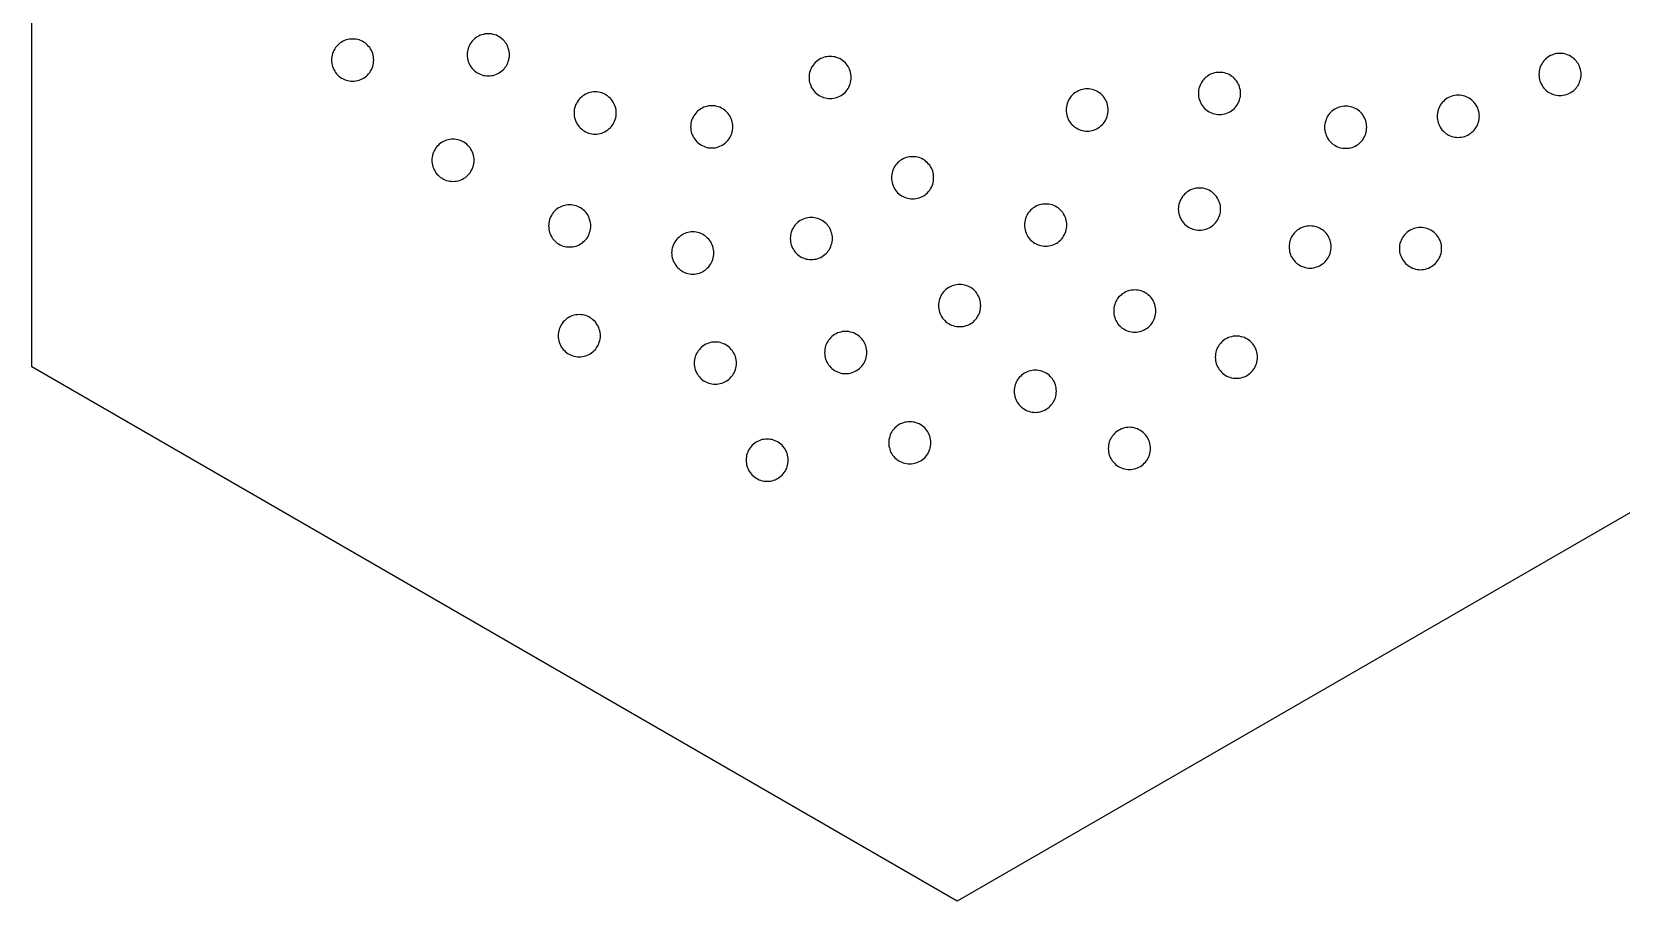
# Model space of a CAD drawing. Header units: millimetres. Extents: x 0 to 377, y 0 to 280.
# Drawn here: x 133.9 to 239.4, y 138.1 to 195.8 of the extents above; entities that cross this region are included whole.
import ezdxf

# ---------------------------------------------------------------- set-up
doc = ezdxf.new("R2010")
doc.units = ezdxf.units.MM
doc.layers.add('CUT', color=1, linetype='Continuous')

msp = doc.modelspace()

# ---------------------------------------------------------------- linework, layer by layer
at = {"layer": 'CUT'}
for points in [[(256.76, 173.6), (195.33, 138.13), (133.9, 173.6), (133.9, 244.53), (195.33, 280), (256.76, 244.53), (256.76, 173.6)], [(156.49, 193.43), (156.53, 193.53), (156.56, 193.64), (156.58, 193.74), (156.59, 193.85), (156.6, 193.96), (156.59, 194.07), (156.58, 194.18), (156.56, 194.29), (156.53, 194.4), (156.49, 194.5), (156.45, 194.6), (156.39, 194.7), (156.33, 194.79), (156.26, 194.87), (156.19, 194.95), (156.11, 195.03), (156.02, 195.1), (155.93, 195.16), (155.83, 195.21), (155.73, 195.26), (155.63, 195.3), (155.53, 195.33), (155.42, 195.35), (155.31, 195.36), (155.2, 195.36), (155.09, 195.36), (154.98, 195.35), (154.87, 195.33), (154.77, 195.3), (154.66, 195.26), (154.56, 195.21), (154.47, 195.16), (154.38, 195.1), (154.29, 195.03), (154.21, 194.95), (154.13, 194.87), (154.07, 194.79), (154.01, 194.7), (153.95, 194.6), (153.91, 194.5), (153.87, 194.4), (153.84, 194.29), (153.82, 194.18), (153.8, 194.07), (153.8, 193.96), (153.8, 193.85), (153.82, 193.74), (153.84, 193.64), (153.87, 193.53), (153.91, 193.43), (153.95, 193.33), (154.01, 193.23), (154.07, 193.14), (154.13, 193.05), (154.21, 192.97), (154.29, 192.9), (154.38, 192.83), (154.47, 192.77), (154.56, 192.72), (154.66, 192.67), (154.77, 192.63), (154.87, 192.6), (154.98, 192.58), (155.09, 192.57), (155.2, 192.56), (155.31, 192.57), (155.42, 192.58), (155.53, 192.6), (155.63, 192.63), (155.73, 192.67), (155.83, 192.72), (155.93, 192.77), (156.02, 192.83), (156.11, 192.9), (156.19, 192.97), (156.26, 193.05), (156.33, 193.14), (156.39, 193.23), (156.45, 193.33), (156.49, 193.43)], [(165.45, 193.68), (165.5, 193.78), (165.53, 193.88), (165.56, 193.99), (165.58, 194.09), (165.6, 194.2), (165.6, 194.31), (165.6, 194.42), (165.58, 194.53), (165.56, 194.64), (165.53, 194.75), (165.5, 194.85), (165.45, 194.95), (165.4, 195.04), (165.33, 195.14), (165.27, 195.22), (165.19, 195.3), (165.11, 195.38), (165.02, 195.45), (164.93, 195.51), (164.84, 195.56), (164.74, 195.61), (164.63, 195.64), (164.53, 195.67), (164.42, 195.7), (164.31, 195.71), (164.2, 195.71), (164.09, 195.71), (163.98, 195.7), (163.88, 195.67), (163.77, 195.64), (163.67, 195.61), (163.57, 195.56), (163.47, 195.51), (163.38, 195.45), (163.29, 195.38), (163.21, 195.3), (163.14, 195.22), (163.07, 195.14), (163.01, 195.04), (162.95, 194.95), (162.91, 194.85), (162.87, 194.75), (162.84, 194.64), (162.82, 194.53), (162.81, 194.42), (162.8, 194.31), (162.81, 194.2), (162.82, 194.09), (162.84, 193.99), (162.87, 193.88), (162.91, 193.78), (162.95, 193.68), (163.01, 193.58), (163.07, 193.49), (163.14, 193.4), (163.21, 193.32), (163.29, 193.25), (163.38, 193.18), (163.47, 193.12), (163.57, 193.07), (163.67, 193.02), (163.77, 192.98), (163.88, 192.95), (163.98, 192.93), (164.09, 192.92), (164.2, 192.91), (164.31, 192.92), (164.42, 192.93), (164.53, 192.95), (164.63, 192.98), (164.74, 193.02), (164.84, 193.07), (164.93, 193.12), (165.02, 193.18), (165.11, 193.25), (165.19, 193.32), (165.27, 193.4), (165.33, 193.49), (165.4, 193.58), (165.45, 193.68)], [(188.14, 192.17), (188.18, 192.27), (188.22, 192.38), (188.25, 192.48), (188.27, 192.59), (188.29, 192.7), (188.29, 192.81), (188.29, 192.92), (188.27, 193.03), (188.25, 193.14), (188.22, 193.24), (188.18, 193.35), (188.14, 193.45), (188.08, 193.54), (188.02, 193.63), (187.96, 193.72), (187.88, 193.8), (187.8, 193.87), (187.71, 193.94), (187.62, 194), (187.53, 194.06), (187.43, 194.1), (187.32, 194.14), (187.22, 194.17), (187.11, 194.19), (187, 194.21), (186.89, 194.21), (186.78, 194.21), (186.67, 194.19), (186.56, 194.17), (186.46, 194.14), (186.36, 194.1), (186.26, 194.06), (186.16, 194), (186.07, 193.94), (185.98, 193.87), (185.9, 193.8), (185.83, 193.72), (185.76, 193.63), (185.7, 193.54), (185.64, 193.45), (185.6, 193.35), (185.56, 193.24), (185.53, 193.14), (185.51, 193.03), (185.5, 192.92), (185.49, 192.81), (185.5, 192.7), (185.51, 192.59), (185.53, 192.48), (185.56, 192.38), (185.6, 192.27), (185.64, 192.17), (185.7, 192.08), (185.76, 191.99), (185.83, 191.9), (185.9, 191.82), (185.98, 191.75), (186.07, 191.68), (186.16, 191.62), (186.26, 191.56), (186.36, 191.52), (186.46, 191.48), (186.56, 191.45), (186.67, 191.43), (186.78, 191.41), (186.89, 191.41), (187, 191.41), (187.11, 191.43), (187.22, 191.45), (187.32, 191.48), (187.43, 191.52), (187.53, 191.56), (187.62, 191.62), (187.71, 191.68), (187.8, 191.75), (187.88, 191.82), (187.96, 191.9), (188.02, 191.99), (188.08, 192.08), (188.14, 192.17)], [(236.63, 192.48), (236.66, 192.58), (236.69, 192.68), (236.71, 192.79), (236.73, 192.9), (236.73, 193.01), (236.73, 193.12), (236.71, 193.23), (236.69, 193.34), (236.66, 193.44), (236.63, 193.55), (236.58, 193.65), (236.53, 193.74), (236.46, 193.83), (236.4, 193.92), (236.32, 194), (236.24, 194.08), (236.15, 194.14), (236.06, 194.2), (235.97, 194.26), (235.87, 194.3), (235.76, 194.34), (235.66, 194.37), (235.55, 194.39), (235.44, 194.41), (235.33, 194.41), (235.22, 194.41), (235.11, 194.39), (235, 194.37), (234.9, 194.34), (234.8, 194.3), (234.7, 194.26), (234.6, 194.2), (234.51, 194.14), (234.42, 194.08), (234.34, 194), (234.27, 193.92), (234.2, 193.83), (234.14, 193.74), (234.08, 193.65), (234.04, 193.55), (234, 193.44), (233.97, 193.34), (233.95, 193.23), (233.94, 193.12), (233.93, 193.01), (233.94, 192.9), (233.95, 192.79), (233.97, 192.68), (234, 192.58), (234.04, 192.48), (234.08, 192.38), (234.14, 192.28), (234.2, 192.19), (234.27, 192.1), (234.34, 192.02), (234.42, 191.95), (234.51, 191.88), (234.6, 191.82), (234.7, 191.76), (234.8, 191.72), (234.9, 191.68), (235, 191.65), (235.11, 191.63), (235.22, 191.62), (235.33, 191.61), (235.44, 191.62), (235.55, 191.63), (235.66, 191.65), (235.76, 191.68), (235.87, 191.72), (235.97, 191.76), (236.06, 191.82), (236.15, 191.88), (236.24, 191.95), (236.32, 192.02), (236.4, 192.1), (236.46, 192.19), (236.53, 192.28), (236.58, 192.38), (236.63, 192.48)], [(214.03, 191.22), (214.06, 191.32), (214.09, 191.43), (214.12, 191.53), (214.13, 191.64), (214.13, 191.75), (214.13, 191.86), (214.12, 191.97), (214.09, 192.08), (214.06, 192.18), (214.03, 192.29), (213.98, 192.39), (213.93, 192.48), (213.87, 192.58), (213.8, 192.66), (213.72, 192.74), (213.64, 192.82), (213.56, 192.88), (213.46, 192.95), (213.37, 193), (213.27, 193.05), (213.17, 193.08), (213.06, 193.11), (212.95, 193.13), (212.84, 193.15), (212.73, 193.15), (212.62, 193.15), (212.51, 193.13), (212.41, 193.11), (212.3, 193.08), (212.2, 193.05), (212.1, 193), (212, 192.95), (211.91, 192.88), (211.82, 192.82), (211.74, 192.74), (211.67, 192.66), (211.6, 192.58), (211.54, 192.48), (211.49, 192.39), (211.44, 192.29), (211.4, 192.18), (211.37, 192.08), (211.35, 191.97), (211.34, 191.86), (211.33, 191.75), (211.34, 191.64), (211.35, 191.53), (211.37, 191.43), (211.4, 191.32), (211.44, 191.22), (211.49, 191.12), (211.54, 191.02), (211.6, 190.93), (211.67, 190.84), (211.74, 190.76), (211.82, 190.69), (211.91, 190.62), (212, 190.56), (212.1, 190.5), (212.2, 190.46), (212.3, 190.42), (212.41, 190.39), (212.51, 190.37), (212.62, 190.36), (212.73, 190.35), (212.84, 190.36), (212.95, 190.37), (213.06, 190.39), (213.17, 190.42), (213.27, 190.46), (213.37, 190.5), (213.46, 190.56), (213.56, 190.62), (213.64, 190.69), (213.72, 190.76), (213.8, 190.84), (213.87, 190.93), (213.93, 191.02), (213.98, 191.12), (214.03, 191.22)], [(205.25, 190.11), (205.28, 190.22), (205.31, 190.32), (205.33, 190.43), (205.35, 190.54), (205.35, 190.65), (205.35, 190.76), (205.33, 190.87), (205.31, 190.98), (205.28, 191.08), (205.25, 191.19), (205.2, 191.29), (205.15, 191.38), (205.08, 191.47), (205.02, 191.56), (204.94, 191.64), (204.86, 191.72), (204.77, 191.78), (204.68, 191.84), (204.59, 191.9), (204.49, 191.94), (204.38, 191.98), (204.28, 192.01), (204.17, 192.03), (204.06, 192.05), (203.95, 192.05), (203.84, 192.05), (203.73, 192.03), (203.63, 192.01), (203.52, 191.98), (203.42, 191.94), (203.32, 191.9), (203.22, 191.84), (203.13, 191.78), (203.04, 191.72), (202.96, 191.64), (202.89, 191.56), (202.82, 191.47), (202.76, 191.38), (202.7, 191.29), (202.66, 191.19), (202.62, 191.08), (202.59, 190.98), (202.57, 190.87), (202.56, 190.76), (202.55, 190.65), (202.56, 190.54), (202.57, 190.43), (202.59, 190.32), (202.62, 190.22), (202.66, 190.11), (202.7, 190.01), (202.76, 189.92), (202.82, 189.83), (202.89, 189.74), (202.96, 189.66), (203.04, 189.59), (203.13, 189.52), (203.22, 189.46), (203.32, 189.4), (203.42, 189.36), (203.52, 189.32), (203.63, 189.29), (203.73, 189.27), (203.84, 189.25), (203.95, 189.25), (204.06, 189.25), (204.17, 189.27), (204.28, 189.29), (204.38, 189.32), (204.49, 189.36), (204.59, 189.4), (204.68, 189.46), (204.77, 189.52), (204.86, 189.59), (204.94, 189.66), (205.02, 189.74), (205.08, 189.83), (205.15, 189.92), (205.2, 190.01), (205.25, 190.11)], [(172.59, 189.91), (172.63, 190.02), (172.66, 190.12), (172.68, 190.23), (172.69, 190.34), (172.7, 190.45), (172.69, 190.56), (172.68, 190.67), (172.66, 190.78), (172.63, 190.88), (172.59, 190.99), (172.54, 191.09), (172.49, 191.18), (172.43, 191.27), (172.36, 191.36), (172.29, 191.44), (172.21, 191.51), (172.12, 191.58), (172.03, 191.64), (171.93, 191.7), (171.83, 191.74), (171.73, 191.78), (171.62, 191.81), (171.51, 191.83), (171.41, 191.85), (171.3, 191.85), (171.19, 191.85), (171.08, 191.83), (170.97, 191.81), (170.86, 191.78), (170.76, 191.74), (170.66, 191.7), (170.56, 191.64), (170.47, 191.58), (170.39, 191.51), (170.31, 191.44), (170.23, 191.36), (170.16, 191.27), (170.1, 191.18), (170.05, 191.09), (170, 190.99), (169.96, 190.88), (169.93, 190.78), (169.91, 190.67), (169.9, 190.56), (169.9, 190.45), (169.9, 190.34), (169.91, 190.23), (169.93, 190.12), (169.96, 190.02), (170, 189.91), (170.05, 189.81), (170.1, 189.72), (170.16, 189.63), (170.23, 189.54), (170.31, 189.46), (170.39, 189.39), (170.47, 189.32), (170.56, 189.26), (170.66, 189.2), (170.76, 189.16), (170.86, 189.12), (170.97, 189.09), (171.08, 189.07), (171.19, 189.05), (171.3, 189.05), (171.41, 189.05), (171.51, 189.07), (171.62, 189.09), (171.73, 189.12), (171.83, 189.16), (171.93, 189.2), (172.03, 189.26), (172.12, 189.32), (172.21, 189.39), (172.29, 189.46), (172.36, 189.54), (172.43, 189.63), (172.49, 189.72), (172.54, 189.81), (172.59, 189.91)], [(229.83, 189.6), (229.87, 189.7), (229.91, 189.8), (229.94, 189.9), (229.96, 190.01), (229.97, 190.12), (229.98, 190.23), (229.97, 190.34), (229.96, 190.45), (229.94, 190.56), (229.91, 190.66), (229.87, 190.77), (229.83, 190.87), (229.77, 190.96), (229.71, 191.05), (229.64, 191.14), (229.57, 191.22), (229.49, 191.3), (229.4, 191.36), (229.31, 191.43), (229.21, 191.48), (229.11, 191.53), (229.01, 191.56), (228.91, 191.59), (228.8, 191.61), (228.69, 191.63), (228.58, 191.63), (228.47, 191.63), (228.36, 191.61), (228.25, 191.59), (228.15, 191.56), (228.04, 191.53), (227.94, 191.48), (227.85, 191.43), (227.76, 191.36), (227.67, 191.3), (227.59, 191.22), (227.51, 191.14), (227.45, 191.05), (227.38, 190.96), (227.33, 190.87), (227.28, 190.77), (227.25, 190.66), (227.22, 190.56), (227.2, 190.45), (227.18, 190.34), (227.18, 190.23), (227.18, 190.12), (227.2, 190.01), (227.22, 189.9), (227.25, 189.8), (227.28, 189.7), (227.33, 189.6), (227.38, 189.5), (227.45, 189.41), (227.51, 189.32), (227.59, 189.24), (227.67, 189.17), (227.76, 189.1), (227.85, 189.04), (227.94, 188.98), (228.04, 188.94), (228.15, 188.9), (228.25, 188.87), (228.36, 188.85), (228.47, 188.84), (228.58, 188.83), (228.69, 188.84), (228.8, 188.85), (228.91, 188.87), (229.01, 188.9), (229.11, 188.94), (229.21, 188.98), (229.31, 189.04), (229.4, 189.1), (229.49, 189.17), (229.57, 189.24), (229.64, 189.32), (229.71, 189.41), (229.77, 189.5), (229.83, 189.6)], [(180.33, 189), (180.36, 189.1), (180.39, 189.21), (180.42, 189.31), (180.43, 189.42), (180.43, 189.53), (180.43, 189.64), (180.42, 189.75), (180.39, 189.86), (180.36, 189.97), (180.33, 190.07), (180.28, 190.17), (180.23, 190.26), (180.17, 190.36), (180.1, 190.44), (180.02, 190.52), (179.94, 190.6), (179.86, 190.67), (179.76, 190.73), (179.67, 190.78), (179.57, 190.83), (179.47, 190.86), (179.36, 190.89), (179.25, 190.92), (179.14, 190.93), (179.03, 190.93), (178.92, 190.93), (178.81, 190.92), (178.71, 190.89), (178.6, 190.86), (178.5, 190.83), (178.4, 190.78), (178.3, 190.73), (178.21, 190.67), (178.12, 190.6), (178.04, 190.52), (177.97, 190.44), (177.9, 190.36), (177.84, 190.26), (177.79, 190.17), (177.74, 190.07), (177.7, 189.97), (177.67, 189.86), (177.65, 189.75), (177.64, 189.64), (177.63, 189.53), (177.64, 189.42), (177.65, 189.31), (177.67, 189.21), (177.7, 189.1), (177.74, 189), (177.79, 188.9), (177.84, 188.8), (177.9, 188.71), (177.97, 188.62), (178.04, 188.54), (178.12, 188.47), (178.21, 188.4), (178.3, 188.34), (178.4, 188.29), (178.5, 188.24), (178.6, 188.2), (178.71, 188.17), (178.81, 188.15), (178.92, 188.14), (179.03, 188.13), (179.14, 188.14), (179.25, 188.15), (179.36, 188.17), (179.47, 188.2), (179.57, 188.24), (179.67, 188.29), (179.76, 188.34), (179.86, 188.4), (179.94, 188.47), (180.02, 188.54), (180.1, 188.62), (180.17, 188.71), (180.23, 188.8), (180.28, 188.9), (180.33, 189)], [(222.35, 188.87), (222.4, 188.97), (222.44, 189.07), (222.47, 189.18), (222.49, 189.29), (222.5, 189.4), (222.51, 189.51), (222.5, 189.62), (222.49, 189.72), (222.47, 189.83), (222.44, 189.94), (222.4, 190.04), (222.35, 190.14), (222.3, 190.24), (222.24, 190.33), (222.17, 190.42), (222.1, 190.5), (222.02, 190.57), (221.93, 190.64), (221.84, 190.7), (221.74, 190.75), (221.64, 190.8), (221.54, 190.84), (221.43, 190.87), (221.33, 190.89), (221.22, 190.9), (221.11, 190.91), (221, 190.9), (220.89, 190.89), (220.78, 190.87), (220.67, 190.84), (220.57, 190.8), (220.47, 190.75), (220.38, 190.7), (220.28, 190.64), (220.2, 190.57), (220.12, 190.5), (220.04, 190.42), (219.97, 190.33), (219.91, 190.24), (219.86, 190.14), (219.81, 190.04), (219.78, 189.94), (219.75, 189.83), (219.72, 189.72), (219.71, 189.62), (219.71, 189.51), (219.71, 189.4), (219.72, 189.29), (219.75, 189.18), (219.78, 189.07), (219.81, 188.97), (219.86, 188.87), (219.91, 188.77), (219.97, 188.68), (220.04, 188.6), (220.12, 188.52), (220.2, 188.44), (220.28, 188.37), (220.38, 188.31), (220.47, 188.26), (220.57, 188.21), (220.67, 188.17), (220.78, 188.14), (220.89, 188.12), (221, 188.11), (221.11, 188.11), (221.22, 188.11), (221.33, 188.12), (221.43, 188.14), (221.54, 188.17), (221.64, 188.21), (221.74, 188.26), (221.84, 188.31), (221.93, 188.37), (222.02, 188.44), (222.1, 188.52), (222.17, 188.6), (222.24, 188.68), (222.3, 188.77), (222.35, 188.87)], [(163.11, 186.68), (163.15, 186.78), (163.19, 186.88), (163.22, 186.98), (163.24, 187.09), (163.26, 187.2), (163.26, 187.31), (163.26, 187.42), (163.24, 187.53), (163.22, 187.64), (163.19, 187.74), (163.15, 187.85), (163.11, 187.95), (163.05, 188.04), (162.99, 188.13), (162.92, 188.22), (162.85, 188.3), (162.77, 188.38), (162.68, 188.44), (162.59, 188.51), (162.49, 188.56), (162.4, 188.6), (162.29, 188.64), (162.19, 188.67), (162.08, 188.69), (161.97, 188.71), (161.86, 188.71), (161.75, 188.71), (161.64, 188.69), (161.53, 188.67), (161.43, 188.64), (161.32, 188.6), (161.22, 188.56), (161.13, 188.51), (161.04, 188.44), (160.95, 188.38), (160.87, 188.3), (160.79, 188.22), (160.73, 188.13), (160.67, 188.04), (160.61, 187.95), (160.57, 187.85), (160.53, 187.74), (160.5, 187.64), (160.48, 187.53), (160.46, 187.42), (160.46, 187.31), (160.46, 187.2), (160.48, 187.09), (160.5, 186.98), (160.53, 186.88), (160.57, 186.78), (160.61, 186.68), (160.67, 186.58), (160.73, 186.49), (160.79, 186.4), (160.87, 186.32), (160.95, 186.25), (161.04, 186.18), (161.13, 186.12), (161.22, 186.06), (161.32, 186.02), (161.43, 185.98), (161.53, 185.95), (161.64, 185.93), (161.75, 185.92), (161.86, 185.91), (161.97, 185.92), (162.08, 185.93), (162.19, 185.95), (162.29, 185.98), (162.4, 186.02), (162.49, 186.06), (162.59, 186.12), (162.68, 186.18), (162.77, 186.25), (162.85, 186.32), (162.92, 186.4), (162.99, 186.49), (163.05, 186.58), (163.11, 186.68)], [(193.61, 185.52), (193.66, 185.62), (193.7, 185.72), (193.73, 185.83), (193.75, 185.93), (193.76, 186.04), (193.76, 186.15), (193.76, 186.26), (193.75, 186.37), (193.73, 186.48), (193.7, 186.59), (193.66, 186.69), (193.61, 186.79), (193.56, 186.89), (193.5, 186.98), (193.43, 187.06), (193.35, 187.14), (193.27, 187.22), (193.19, 187.29), (193.1, 187.35), (193, 187.4), (192.9, 187.45), (192.8, 187.49), (192.69, 187.51), (192.58, 187.54), (192.47, 187.55), (192.36, 187.55), (192.25, 187.55), (192.15, 187.54), (192.04, 187.51), (191.93, 187.49), (191.83, 187.45), (191.73, 187.4), (191.63, 187.35), (191.54, 187.29), (191.46, 187.22), (191.37, 187.14), (191.3, 187.06), (191.23, 186.98), (191.17, 186.89), (191.12, 186.79), (191.07, 186.69), (191.03, 186.59), (191, 186.48), (190.98, 186.37), (190.97, 186.26), (190.96, 186.15), (190.97, 186.04), (190.98, 185.93), (191, 185.83), (191.03, 185.72), (191.07, 185.62), (191.12, 185.52), (191.17, 185.42), (191.23, 185.33), (191.3, 185.24), (191.37, 185.16), (191.46, 185.09), (191.54, 185.02), (191.63, 184.96), (191.73, 184.91), (191.83, 184.86), (191.93, 184.82), (192.04, 184.79), (192.15, 184.77), (192.25, 184.76), (192.36, 184.75), (192.47, 184.76), (192.58, 184.77), (192.69, 184.79), (192.8, 184.82), (192.9, 184.86), (193, 184.91), (193.1, 184.96), (193.19, 185.02), (193.27, 185.09), (193.35, 185.16), (193.43, 185.24), (193.5, 185.33), (193.56, 185.42), (193.61, 185.52)], [(212.7, 183.54), (212.74, 183.64), (212.77, 183.75), (212.79, 183.85), (212.8, 183.96), (212.8, 184.07), (212.8, 184.18), (212.79, 184.29), (212.77, 184.4), (212.74, 184.51), (212.7, 184.61), (212.65, 184.71), (212.6, 184.8), (212.54, 184.9), (212.47, 184.98), (212.39, 185.06), (212.31, 185.14), (212.23, 185.21), (212.14, 185.27), (212.04, 185.32), (211.94, 185.37), (211.84, 185.4), (211.73, 185.43), (211.62, 185.46), (211.51, 185.47), (211.4, 185.47), (211.29, 185.47), (211.19, 185.46), (211.08, 185.43), (210.97, 185.4), (210.87, 185.37), (210.77, 185.32), (210.67, 185.27), (210.58, 185.21), (210.5, 185.14), (210.41, 185.06), (210.34, 184.98), (210.27, 184.9), (210.21, 184.8), (210.16, 184.71), (210.11, 184.61), (210.07, 184.51), (210.04, 184.4), (210.02, 184.29), (210.01, 184.18), (210, 184.07), (210.01, 183.96), (210.02, 183.85), (210.04, 183.75), (210.07, 183.64), (210.11, 183.54), (210.16, 183.44), (210.21, 183.34), (210.27, 183.25), (210.34, 183.16), (210.41, 183.08), (210.5, 183.01), (210.58, 182.94), (210.67, 182.88), (210.77, 182.83), (210.87, 182.78), (210.97, 182.74), (211.08, 182.71), (211.19, 182.69), (211.29, 182.68), (211.4, 182.67), (211.51, 182.68), (211.62, 182.69), (211.73, 182.71), (211.84, 182.74), (211.94, 182.78), (212.04, 182.83), (212.14, 182.88), (212.23, 182.94), (212.31, 183.01), (212.39, 183.08), (212.47, 183.16), (212.54, 183.25), (212.6, 183.34), (212.65, 183.44), (212.7, 183.54)], [(170.85, 182.32), (170.9, 182.42), (170.93, 182.52), (170.96, 182.63), (170.99, 182.74), (171, 182.85), (171, 182.96), (171, 183.07), (170.99, 183.17), (170.96, 183.28), (170.93, 183.39), (170.9, 183.49), (170.85, 183.59), (170.8, 183.69), (170.74, 183.78), (170.67, 183.87), (170.59, 183.95), (170.51, 184.02), (170.43, 184.09), (170.33, 184.15), (170.24, 184.2), (170.14, 184.25), (170.04, 184.29), (169.93, 184.32), (169.82, 184.34), (169.71, 184.35), (169.6, 184.36), (169.49, 184.35), (169.38, 184.34), (169.28, 184.32), (169.17, 184.29), (169.07, 184.25), (168.97, 184.2), (168.87, 184.15), (168.78, 184.09), (168.69, 184.02), (168.61, 183.95), (168.54, 183.87), (168.47, 183.78), (168.41, 183.69), (168.35, 183.59), (168.31, 183.49), (168.27, 183.39), (168.24, 183.28), (168.22, 183.17), (168.21, 183.07), (168.2, 182.96), (168.21, 182.85), (168.22, 182.74), (168.24, 182.63), (168.27, 182.52), (168.31, 182.42), (168.35, 182.32), (168.41, 182.22), (168.47, 182.13), (168.54, 182.05), (168.61, 181.97), (168.69, 181.89), (168.78, 181.82), (168.87, 181.76), (168.97, 181.71), (169.07, 181.66), (169.17, 181.62), (169.28, 181.59), (169.38, 181.57), (169.49, 181.56), (169.6, 181.56), (169.71, 181.56), (169.82, 181.57), (169.93, 181.59), (170.04, 181.62), (170.14, 181.66), (170.24, 181.71), (170.33, 181.76), (170.43, 181.82), (170.51, 181.89), (170.59, 181.97), (170.67, 182.05), (170.74, 182.13), (170.8, 182.22), (170.85, 182.32)], [(202.44, 182.38), (202.49, 182.48), (202.53, 182.58), (202.56, 182.69), (202.58, 182.8), (202.59, 182.9), (202.59, 183.01), (202.59, 183.12), (202.58, 183.23), (202.56, 183.34), (202.53, 183.45), (202.49, 183.55), (202.44, 183.65), (202.39, 183.75), (202.33, 183.84), (202.26, 183.92), (202.18, 184), (202.1, 184.08), (202.02, 184.15), (201.93, 184.21), (201.83, 184.26), (201.73, 184.31), (201.63, 184.35), (201.52, 184.38), (201.41, 184.4), (201.3, 184.41), (201.19, 184.41), (201.09, 184.41), (200.98, 184.4), (200.87, 184.38), (200.76, 184.35), (200.66, 184.31), (200.56, 184.26), (200.46, 184.21), (200.37, 184.15), (200.29, 184.08), (200.2, 184), (200.13, 183.92), (200.06, 183.84), (200, 183.75), (199.95, 183.65), (199.9, 183.55), (199.86, 183.45), (199.83, 183.34), (199.81, 183.23), (199.8, 183.12), (199.79, 183.01), (199.8, 182.9), (199.81, 182.8), (199.83, 182.69), (199.86, 182.58), (199.9, 182.48), (199.95, 182.38), (200, 182.28), (200.06, 182.19), (200.13, 182.1), (200.2, 182.02), (200.29, 181.95), (200.37, 181.88), (200.46, 181.82), (200.56, 181.77), (200.66, 181.72), (200.76, 181.68), (200.87, 181.65), (200.98, 181.63), (201.09, 181.62), (201.19, 181.61), (201.3, 181.62), (201.41, 181.63), (201.52, 181.65), (201.63, 181.68), (201.73, 181.72), (201.83, 181.77), (201.93, 181.82), (202.02, 181.88), (202.1, 181.95), (202.18, 182.02), (202.26, 182.1), (202.33, 182.19), (202.39, 182.28), (202.44, 182.38)], [(179.07, 180.62), (179.1, 180.73), (179.13, 180.83), (179.16, 180.94), (179.17, 181.05), (179.17, 181.16), (179.17, 181.27), (179.16, 181.38), (179.13, 181.49), (179.1, 181.59), (179.07, 181.7), (179.02, 181.8), (178.97, 181.89), (178.91, 181.98), (178.84, 182.07), (178.76, 182.15), (178.68, 182.22), (178.6, 182.29), (178.5, 182.35), (178.41, 182.41), (178.31, 182.45), (178.21, 182.49), (178.1, 182.52), (177.99, 182.54), (177.88, 182.56), (177.77, 182.56), (177.66, 182.56), (177.55, 182.54), (177.45, 182.52), (177.34, 182.49), (177.24, 182.45), (177.14, 182.41), (177.04, 182.35), (176.95, 182.29), (176.86, 182.22), (176.78, 182.15), (176.71, 182.07), (176.64, 181.98), (176.58, 181.89), (176.53, 181.8), (176.48, 181.7), (176.44, 181.59), (176.41, 181.49), (176.39, 181.38), (176.38, 181.27), (176.37, 181.16), (176.38, 181.05), (176.39, 180.94), (176.41, 180.83), (176.44, 180.73), (176.48, 180.62), (176.53, 180.52), (176.58, 180.43), (176.64, 180.34), (176.71, 180.25), (176.78, 180.17), (176.86, 180.1), (176.95, 180.03), (177.04, 179.97), (177.14, 179.91), (177.24, 179.87), (177.34, 179.83), (177.45, 179.8), (177.55, 179.78), (177.66, 179.76), (177.77, 179.76), (177.88, 179.76), (177.99, 179.78), (178.1, 179.8), (178.21, 179.83), (178.31, 179.87), (178.41, 179.91), (178.5, 179.97), (178.6, 180.03), (178.68, 180.1), (178.76, 180.17), (178.84, 180.25), (178.91, 180.34), (178.97, 180.43), (179.02, 180.52), (179.07, 180.62)], [(186.94, 181.58), (186.97, 181.69), (187, 181.79), (187.02, 181.9), (187.04, 182.01), (187.04, 182.12), (187.04, 182.23), (187.02, 182.34), (187, 182.45), (186.97, 182.55), (186.94, 182.66), (186.89, 182.76), (186.84, 182.85), (186.77, 182.94), (186.71, 183.03), (186.63, 183.11), (186.55, 183.18), (186.46, 183.25), (186.37, 183.31), (186.28, 183.37), (186.18, 183.41), (186.07, 183.45), (185.97, 183.48), (185.86, 183.5), (185.75, 183.52), (185.64, 183.52), (185.53, 183.52), (185.42, 183.5), (185.31, 183.48), (185.21, 183.45), (185.11, 183.41), (185.01, 183.37), (184.91, 183.31), (184.82, 183.25), (184.73, 183.18), (184.65, 183.11), (184.58, 183.03), (184.51, 182.94), (184.45, 182.85), (184.39, 182.76), (184.35, 182.66), (184.31, 182.55), (184.28, 182.45), (184.26, 182.34), (184.25, 182.23), (184.24, 182.12), (184.25, 182.01), (184.26, 181.9), (184.28, 181.79), (184.31, 181.69), (184.35, 181.58), (184.39, 181.48), (184.45, 181.39), (184.51, 181.3), (184.58, 181.21), (184.65, 181.13), (184.73, 181.06), (184.82, 180.99), (184.91, 180.93), (185.01, 180.87), (185.11, 180.83), (185.21, 180.79), (185.31, 180.76), (185.42, 180.74), (185.53, 180.72), (185.64, 180.72), (185.75, 180.72), (185.86, 180.74), (185.97, 180.76), (186.07, 180.79), (186.18, 180.83), (186.28, 180.87), (186.37, 180.93), (186.46, 180.99), (186.55, 181.06), (186.63, 181.13), (186.71, 181.21), (186.77, 181.3), (186.84, 181.39), (186.89, 181.48), (186.94, 181.58)], [(220, 180.92), (220.04, 181.02), (220.08, 181.13), (220.11, 181.23), (220.13, 181.34), (220.14, 181.45), (220.15, 181.56), (220.14, 181.67), (220.13, 181.78), (220.11, 181.89), (220.08, 181.99), (220.04, 182.09), (220, 182.19), (219.94, 182.29), (219.88, 182.38), (219.81, 182.47), (219.74, 182.55), (219.66, 182.62), (219.57, 182.69), (219.48, 182.75), (219.38, 182.81), (219.28, 182.85), (219.18, 182.89), (219.07, 182.92), (218.97, 182.94), (218.86, 182.95), (218.75, 182.96), (218.64, 182.95), (218.53, 182.94), (218.42, 182.92), (218.32, 182.89), (218.21, 182.85), (218.11, 182.81), (218.02, 182.75), (217.92, 182.69), (217.84, 182.62), (217.76, 182.55), (217.68, 182.47), (217.62, 182.38), (217.55, 182.29), (217.5, 182.19), (217.45, 182.09), (217.42, 181.99), (217.39, 181.89), (217.37, 181.78), (217.35, 181.67), (217.35, 181.56), (217.35, 181.45), (217.37, 181.34), (217.39, 181.23), (217.42, 181.13), (217.45, 181.02), (217.5, 180.92), (217.55, 180.83), (217.62, 180.74), (217.68, 180.65), (217.76, 180.57), (217.84, 180.49), (217.92, 180.43), (218.02, 180.37), (218.11, 180.31), (218.21, 180.27), (218.32, 180.23), (218.42, 180.2), (218.53, 180.18), (218.64, 180.16), (218.75, 180.16), (218.86, 180.16), (218.97, 180.18), (219.07, 180.2), (219.18, 180.23), (219.28, 180.27), (219.38, 180.31), (219.48, 180.37), (219.57, 180.43), (219.66, 180.49), (219.74, 180.57), (219.81, 180.65), (219.88, 180.74), (219.94, 180.83), (220, 180.92)], [(227.32, 180.82), (227.37, 180.92), (227.41, 181.02), (227.44, 181.13), (227.46, 181.23), (227.47, 181.34), (227.47, 181.45), (227.47, 181.56), (227.46, 181.67), (227.44, 181.78), (227.41, 181.89), (227.37, 181.99), (227.32, 182.09), (227.27, 182.18), (227.21, 182.28), (227.14, 182.36), (227.06, 182.44), (226.98, 182.52), (226.9, 182.59), (226.81, 182.65), (226.71, 182.7), (226.61, 182.75), (226.51, 182.78), (226.4, 182.81), (226.29, 182.84), (226.18, 182.85), (226.07, 182.85), (225.96, 182.85), (225.86, 182.84), (225.75, 182.81), (225.64, 182.78), (225.54, 182.75), (225.44, 182.7), (225.34, 182.65), (225.25, 182.59), (225.16, 182.52), (225.08, 182.44), (225.01, 182.36), (224.94, 182.28), (224.88, 182.18), (224.83, 182.09), (224.78, 181.99), (224.74, 181.89), (224.71, 181.78), (224.69, 181.67), (224.68, 181.56), (224.67, 181.45), (224.68, 181.34), (224.69, 181.23), (224.71, 181.13), (224.74, 181.02), (224.78, 180.92), (224.83, 180.82), (224.88, 180.72), (224.94, 180.63), (225.01, 180.54), (225.08, 180.46), (225.16, 180.39), (225.25, 180.32), (225.34, 180.26), (225.44, 180.21), (225.54, 180.16), (225.64, 180.12), (225.75, 180.09), (225.86, 180.07), (225.96, 180.06), (226.07, 180.05), (226.18, 180.06), (226.29, 180.07), (226.4, 180.09), (226.51, 180.12), (226.61, 180.16), (226.71, 180.21), (226.81, 180.26), (226.9, 180.32), (226.98, 180.39), (227.06, 180.46), (227.14, 180.54), (227.21, 180.63), (227.27, 180.72), (227.32, 180.82)], [(196.73, 177.03), (196.78, 177.13), (196.82, 177.23), (196.85, 177.34), (196.87, 177.45), (196.88, 177.56), (196.89, 177.67), (196.88, 177.78), (196.87, 177.89), (196.85, 177.99), (196.82, 178.1), (196.78, 178.2), (196.73, 178.3), (196.68, 178.4), (196.62, 178.49), (196.55, 178.58), (196.48, 178.66), (196.4, 178.73), (196.31, 178.8), (196.22, 178.86), (196.12, 178.91), (196.02, 178.96), (195.92, 179), (195.81, 179.03), (195.71, 179.05), (195.6, 179.06), (195.49, 179.07), (195.38, 179.06), (195.27, 179.05), (195.16, 179.03), (195.05, 179), (194.95, 178.96), (194.85, 178.91), (194.76, 178.86), (194.66, 178.8), (194.58, 178.73), (194.5, 178.66), (194.42, 178.58), (194.35, 178.49), (194.29, 178.4), (194.24, 178.3), (194.19, 178.2), (194.16, 178.1), (194.13, 177.99), (194.1, 177.89), (194.09, 177.78), (194.09, 177.67), (194.09, 177.56), (194.1, 177.45), (194.13, 177.34), (194.16, 177.23), (194.19, 177.13), (194.24, 177.03), (194.29, 176.94), (194.35, 176.84), (194.42, 176.76), (194.5, 176.68), (194.58, 176.6), (194.66, 176.53), (194.76, 176.47), (194.85, 176.42), (194.95, 176.37), (195.05, 176.34), (195.16, 176.31), (195.27, 176.28), (195.38, 176.27), (195.49, 176.27), (195.6, 176.27), (195.71, 176.28), (195.81, 176.31), (195.92, 176.34), (196.02, 176.37), (196.12, 176.42), (196.22, 176.47), (196.31, 176.53), (196.4, 176.6), (196.48, 176.68), (196.55, 176.76), (196.62, 176.84), (196.68, 176.94), (196.73, 177.03)], [(208.35, 176.67), (208.4, 176.77), (208.44, 176.88), (208.47, 176.98), (208.49, 177.09), (208.5, 177.2), (208.51, 177.31), (208.5, 177.42), (208.49, 177.53), (208.47, 177.64), (208.44, 177.74), (208.4, 177.84), (208.35, 177.94), (208.3, 178.04), (208.24, 178.13), (208.17, 178.22), (208.1, 178.3), (208.02, 178.37), (207.93, 178.44), (207.84, 178.5), (207.74, 178.56), (207.64, 178.6), (207.54, 178.64), (207.43, 178.67), (207.33, 178.69), (207.22, 178.7), (207.11, 178.71), (207, 178.7), (206.89, 178.69), (206.78, 178.67), (206.67, 178.64), (206.57, 178.6), (206.47, 178.56), (206.38, 178.5), (206.28, 178.44), (206.2, 178.37), (206.12, 178.3), (206.04, 178.22), (205.97, 178.13), (205.91, 178.04), (205.86, 177.94), (205.81, 177.84), (205.78, 177.74), (205.75, 177.64), (205.72, 177.53), (205.71, 177.42), (205.71, 177.31), (205.71, 177.2), (205.72, 177.09), (205.75, 176.98), (205.78, 176.88), (205.81, 176.77), (205.86, 176.67), (205.91, 176.58), (205.97, 176.49), (206.04, 176.4), (206.12, 176.32), (206.2, 176.24), (206.28, 176.18), (206.38, 176.12), (206.47, 176.06), (206.57, 176.02), (206.67, 175.98), (206.78, 175.95), (206.89, 175.93), (207, 175.91), (207.11, 175.91), (207.22, 175.91), (207.33, 175.93), (207.43, 175.95), (207.54, 175.98), (207.64, 176.02), (207.74, 176.06), (207.84, 176.12), (207.93, 176.18), (208.02, 176.24), (208.1, 176.32), (208.17, 176.4), (208.24, 176.49), (208.3, 176.58), (208.35, 176.67)], [(171.53, 175.13), (171.57, 175.23), (171.6, 175.34), (171.62, 175.45), (171.64, 175.56), (171.64, 175.67), (171.64, 175.78), (171.62, 175.89), (171.6, 175.99), (171.57, 176.1), (171.53, 176.2), (171.49, 176.3), (171.43, 176.4), (171.37, 176.49), (171.31, 176.58), (171.23, 176.66), (171.15, 176.73), (171.06, 176.8), (170.97, 176.86), (170.88, 176.92), (170.78, 176.96), (170.67, 177), (170.57, 177.03), (170.46, 177.05), (170.35, 177.06), (170.24, 177.07), (170.13, 177.06), (170.02, 177.05), (169.91, 177.03), (169.81, 177), (169.71, 176.96), (169.61, 176.92), (169.51, 176.86), (169.42, 176.8), (169.33, 176.73), (169.25, 176.66), (169.18, 176.58), (169.11, 176.49), (169.05, 176.4), (168.99, 176.3), (168.95, 176.2), (168.91, 176.1), (168.88, 175.99), (168.86, 175.89), (168.85, 175.78), (168.84, 175.67), (168.85, 175.56), (168.86, 175.45), (168.88, 175.34), (168.91, 175.23), (168.95, 175.13), (168.99, 175.03), (169.05, 174.94), (169.11, 174.84), (169.18, 174.76), (169.25, 174.68), (169.33, 174.6), (169.42, 174.53), (169.51, 174.47), (169.61, 174.42), (169.71, 174.37), (169.81, 174.34), (169.91, 174.31), (170.02, 174.28), (170.13, 174.27), (170.24, 174.27), (170.35, 174.27), (170.46, 174.28), (170.57, 174.31), (170.67, 174.34), (170.78, 174.37), (170.88, 174.42), (170.97, 174.47), (171.06, 174.53), (171.15, 174.6), (171.23, 174.68), (171.31, 174.76), (171.37, 174.84), (171.43, 174.94), (171.49, 175.03), (171.53, 175.13)], [(180.56, 173.31), (180.6, 173.42), (180.63, 173.52), (180.65, 173.63), (180.67, 173.74), (180.67, 173.85), (180.67, 173.96), (180.65, 174.07), (180.63, 174.18), (180.6, 174.28), (180.56, 174.38), (180.52, 174.48), (180.46, 174.58), (180.4, 174.67), (180.33, 174.76), (180.26, 174.84), (180.18, 174.91), (180.09, 174.98), (180, 175.04), (179.91, 175.1), (179.81, 175.14), (179.7, 175.18), (179.6, 175.21), (179.49, 175.23), (179.38, 175.24), (179.27, 175.25), (179.16, 175.24), (179.05, 175.23), (178.94, 175.21), (178.84, 175.18), (178.73, 175.14), (178.63, 175.1), (178.54, 175.04), (178.45, 174.98), (178.36, 174.91), (178.28, 174.84), (178.21, 174.76), (178.14, 174.67), (178.08, 174.58), (178.02, 174.48), (177.98, 174.38), (177.94, 174.28), (177.91, 174.18), (177.89, 174.07), (177.87, 173.96), (177.87, 173.85), (177.87, 173.74), (177.89, 173.63), (177.91, 173.52), (177.94, 173.42), (177.98, 173.31), (178.02, 173.21), (178.08, 173.12), (178.14, 173.03), (178.21, 172.94), (178.28, 172.86), (178.36, 172.78), (178.45, 172.72), (178.54, 172.65), (178.63, 172.6), (178.73, 172.56), (178.84, 172.52), (178.94, 172.49), (179.05, 172.47), (179.16, 172.45), (179.27, 172.45), (179.38, 172.45), (179.49, 172.47), (179.6, 172.49), (179.7, 172.52), (179.81, 172.56), (179.91, 172.6), (180, 172.65), (180.09, 172.72), (180.18, 172.78), (180.26, 172.86), (180.33, 172.94), (180.4, 173.03), (180.46, 173.12), (180.52, 173.21), (180.56, 173.31)], [(189.22, 174.02), (189.25, 174.12), (189.28, 174.23), (189.31, 174.33), (189.32, 174.44), (189.32, 174.55), (189.32, 174.66), (189.31, 174.77), (189.28, 174.88), (189.25, 174.99), (189.22, 175.09), (189.17, 175.19), (189.12, 175.28), (189.06, 175.38), (188.99, 175.46), (188.91, 175.54), (188.83, 175.62), (188.75, 175.69), (188.65, 175.75), (188.56, 175.8), (188.46, 175.85), (188.36, 175.88), (188.25, 175.91), (188.14, 175.94), (188.03, 175.95), (187.92, 175.95), (187.81, 175.95), (187.7, 175.94), (187.6, 175.91), (187.49, 175.88), (187.39, 175.85), (187.29, 175.8), (187.19, 175.75), (187.1, 175.69), (187.01, 175.62), (186.93, 175.54), (186.86, 175.46), (186.79, 175.38), (186.73, 175.28), (186.68, 175.19), (186.63, 175.09), (186.59, 174.99), (186.56, 174.88), (186.54, 174.77), (186.53, 174.66), (186.52, 174.55), (186.53, 174.44), (186.54, 174.33), (186.56, 174.23), (186.59, 174.12), (186.63, 174.02), (186.68, 173.92), (186.73, 173.82), (186.79, 173.73), (186.86, 173.64), (186.93, 173.56), (187.01, 173.49), (187.1, 173.42), (187.19, 173.36), (187.29, 173.31), (187.39, 173.26), (187.49, 173.22), (187.6, 173.19), (187.7, 173.17), (187.81, 173.16), (187.92, 173.15), (188.03, 173.16), (188.14, 173.17), (188.25, 173.19), (188.36, 173.22), (188.46, 173.26), (188.56, 173.31), (188.65, 173.36), (188.75, 173.42), (188.83, 173.49), (188.91, 173.56), (188.99, 173.64), (189.06, 173.73), (189.12, 173.82), (189.17, 173.92), (189.22, 174.02)], [(215.15, 173.71), (215.19, 173.81), (215.22, 173.92), (215.24, 174.02), (215.25, 174.13), (215.25, 174.24), (215.25, 174.35), (215.24, 174.46), (215.22, 174.57), (215.19, 174.67), (215.15, 174.78), (215.1, 174.88), (215.05, 174.97), (214.99, 175.07), (214.92, 175.15), (214.84, 175.23), (214.76, 175.31), (214.68, 175.37), (214.59, 175.44), (214.49, 175.49), (214.39, 175.54), (214.29, 175.57), (214.18, 175.6), (214.07, 175.63), (213.96, 175.64), (213.85, 175.64), (213.74, 175.64), (213.63, 175.63), (213.53, 175.6), (213.42, 175.57), (213.32, 175.54), (213.22, 175.49), (213.12, 175.44), (213.03, 175.37), (212.94, 175.31), (212.86, 175.23), (212.79, 175.15), (212.72, 175.07), (212.66, 174.97), (212.61, 174.88), (212.56, 174.78), (212.52, 174.67), (212.49, 174.57), (212.47, 174.46), (212.46, 174.35), (212.45, 174.24), (212.46, 174.13), (212.47, 174.02), (212.49, 173.92), (212.52, 173.81), (212.56, 173.71), (212.61, 173.61), (212.66, 173.51), (212.72, 173.42), (212.79, 173.33), (212.86, 173.25), (212.94, 173.18), (213.03, 173.11), (213.12, 173.05), (213.22, 172.99), (213.32, 172.95), (213.42, 172.91), (213.53, 172.88), (213.63, 172.86), (213.74, 172.85), (213.85, 172.84), (213.96, 172.85), (214.07, 172.86), (214.18, 172.88), (214.29, 172.91), (214.39, 172.95), (214.49, 172.99), (214.59, 173.05), (214.68, 173.11), (214.76, 173.18), (214.84, 173.25), (214.92, 173.33), (214.99, 173.42), (215.05, 173.51), (215.1, 173.61), (215.15, 173.71)], [(201.8, 171.45), (201.84, 171.55), (201.87, 171.65), (201.89, 171.76), (201.9, 171.87), (201.91, 171.98), (201.9, 172.09), (201.89, 172.2), (201.87, 172.31), (201.84, 172.41), (201.8, 172.52), (201.76, 172.62), (201.7, 172.71), (201.64, 172.8), (201.57, 172.89), (201.5, 172.97), (201.42, 173.05), (201.33, 173.11), (201.24, 173.18), (201.14, 173.23), (201.04, 173.27), (200.94, 173.31), (200.83, 173.34), (200.73, 173.36), (200.62, 173.38), (200.51, 173.38), (200.4, 173.38), (200.29, 173.36), (200.18, 173.34), (200.08, 173.31), (199.97, 173.27), (199.87, 173.23), (199.78, 173.18), (199.69, 173.11), (199.6, 173.05), (199.52, 172.97), (199.44, 172.89), (199.38, 172.8), (199.31, 172.71), (199.26, 172.62), (199.21, 172.52), (199.18, 172.41), (199.15, 172.31), (199.13, 172.2), (199.11, 172.09), (199.11, 171.98), (199.11, 171.87), (199.13, 171.76), (199.15, 171.65), (199.18, 171.55), (199.21, 171.45), (199.26, 171.35), (199.31, 171.25), (199.38, 171.16), (199.44, 171.07), (199.52, 170.99), (199.6, 170.92), (199.69, 170.85), (199.78, 170.79), (199.87, 170.73), (199.97, 170.69), (200.08, 170.65), (200.18, 170.62), (200.29, 170.6), (200.4, 170.59), (200.51, 170.58), (200.62, 170.59), (200.73, 170.6), (200.83, 170.62), (200.94, 170.65), (201.04, 170.69), (201.14, 170.73), (201.24, 170.79), (201.33, 170.85), (201.42, 170.92), (201.5, 170.99), (201.57, 171.07), (201.64, 171.16), (201.7, 171.25), (201.76, 171.35), (201.8, 171.45)], [(193.47, 168.02), (193.51, 168.13), (193.54, 168.23), (193.56, 168.34), (193.57, 168.45), (193.58, 168.56), (193.57, 168.67), (193.56, 168.78), (193.54, 168.89), (193.51, 168.99), (193.47, 169.1), (193.42, 169.2), (193.37, 169.29), (193.31, 169.38), (193.24, 169.47), (193.17, 169.55), (193.09, 169.62), (193, 169.69), (192.91, 169.75), (192.81, 169.81), (192.71, 169.85), (192.61, 169.89), (192.5, 169.92), (192.4, 169.94), (192.29, 169.96), (192.18, 169.96), (192.07, 169.96), (191.96, 169.94), (191.85, 169.92), (191.74, 169.89), (191.64, 169.85), (191.54, 169.81), (191.45, 169.75), (191.35, 169.69), (191.27, 169.62), (191.19, 169.55), (191.11, 169.47), (191.04, 169.38), (190.98, 169.29), (190.93, 169.2), (190.88, 169.1), (190.85, 168.99), (190.82, 168.89), (190.79, 168.78), (190.78, 168.67), (190.78, 168.56), (190.78, 168.45), (190.79, 168.34), (190.82, 168.23), (190.85, 168.13), (190.88, 168.02), (190.93, 167.92), (190.98, 167.83), (191.04, 167.74), (191.11, 167.65), (191.19, 167.57), (191.27, 167.5), (191.35, 167.43), (191.45, 167.37), (191.54, 167.31), (191.64, 167.27), (191.74, 167.23), (191.85, 167.2), (191.96, 167.18), (192.07, 167.16), (192.18, 167.16), (192.29, 167.16), (192.4, 167.18), (192.5, 167.2), (192.61, 167.23), (192.71, 167.27), (192.81, 167.31), (192.91, 167.37), (193, 167.43), (193.09, 167.5), (193.17, 167.57), (193.24, 167.65), (193.31, 167.74), (193.37, 167.83), (193.42, 167.92), (193.47, 168.02)], [(183.96, 166.77), (184.01, 166.87), (184.04, 166.97), (184.07, 167.08), (184.09, 167.19), (184.11, 167.3), (184.11, 167.41), (184.11, 167.52), (184.09, 167.63), (184.07, 167.73), (184.04, 167.84), (184.01, 167.94), (183.96, 168.04), (183.91, 168.14), (183.84, 168.23), (183.78, 168.32), (183.7, 168.4), (183.62, 168.47), (183.53, 168.54), (183.44, 168.6), (183.35, 168.65), (183.25, 168.7), (183.14, 168.74), (183.04, 168.77), (182.93, 168.79), (182.82, 168.8), (182.71, 168.81), (182.6, 168.8), (182.49, 168.79), (182.38, 168.77), (182.28, 168.74), (182.18, 168.7), (182.08, 168.65), (181.98, 168.6), (181.89, 168.54), (181.8, 168.47), (181.72, 168.4), (181.65, 168.32), (181.58, 168.23), (181.52, 168.14), (181.46, 168.04), (181.42, 167.94), (181.38, 167.84), (181.35, 167.73), (181.33, 167.63), (181.32, 167.52), (181.31, 167.41), (181.32, 167.3), (181.33, 167.19), (181.35, 167.08), (181.38, 166.97), (181.42, 166.87), (181.46, 166.77), (181.52, 166.67), (181.58, 166.58), (181.65, 166.5), (181.72, 166.42), (181.8, 166.34), (181.89, 166.27), (181.98, 166.21), (182.08, 166.16), (182.18, 166.11), (182.28, 166.07), (182.38, 166.04), (182.49, 166.02), (182.6, 166.01), (182.71, 166.01), (182.82, 166.01), (182.93, 166.02), (183.04, 166.04), (183.14, 166.07), (183.25, 166.11), (183.35, 166.16), (183.44, 166.21), (183.53, 166.27), (183.62, 166.34), (183.7, 166.42), (183.78, 166.5), (183.84, 166.58), (183.91, 166.67), (183.96, 166.77)], [(208, 167.55), (208.05, 167.65), (208.08, 167.75), (208.11, 167.86), (208.13, 167.97), (208.15, 168.08), (208.15, 168.19), (208.15, 168.3), (208.13, 168.41), (208.11, 168.51), (208.08, 168.62), (208.05, 168.72), (208, 168.82), (207.95, 168.92), (207.88, 169.01), (207.82, 169.1), (207.74, 169.18), (207.66, 169.25), (207.57, 169.32), (207.48, 169.38), (207.39, 169.43), (207.29, 169.48), (207.18, 169.52), (207.08, 169.55), (206.97, 169.57), (206.86, 169.58), (206.75, 169.59), (206.64, 169.58), (206.53, 169.57), (206.43, 169.55), (206.32, 169.52), (206.22, 169.48), (206.12, 169.43), (206.02, 169.38), (205.93, 169.32), (205.84, 169.25), (205.76, 169.18), (205.69, 169.1), (205.62, 169.01), (205.56, 168.92), (205.5, 168.82), (205.46, 168.72), (205.42, 168.62), (205.39, 168.51), (205.37, 168.41), (205.36, 168.3), (205.35, 168.19), (205.36, 168.08), (205.37, 167.97), (205.39, 167.86), (205.42, 167.75), (205.46, 167.65), (205.5, 167.55), (205.56, 167.46), (205.62, 167.36), (205.69, 167.28), (205.76, 167.2), (205.84, 167.12), (205.93, 167.05), (206.02, 166.99), (206.12, 166.94), (206.22, 166.89), (206.32, 166.86), (206.43, 166.83), (206.53, 166.8), (206.64, 166.79), (206.75, 166.79), (206.86, 166.79), (206.97, 166.8), (207.08, 166.83), (207.18, 166.86), (207.29, 166.89), (207.39, 166.94), (207.48, 166.99), (207.57, 167.05), (207.66, 167.12), (207.74, 167.2), (207.82, 167.28), (207.88, 167.36), (207.95, 167.46), (208, 167.55)]]:
    msp.add_lwpolyline(points, close=True, dxfattribs=at)

doc.saveas('drawing.dxf')
